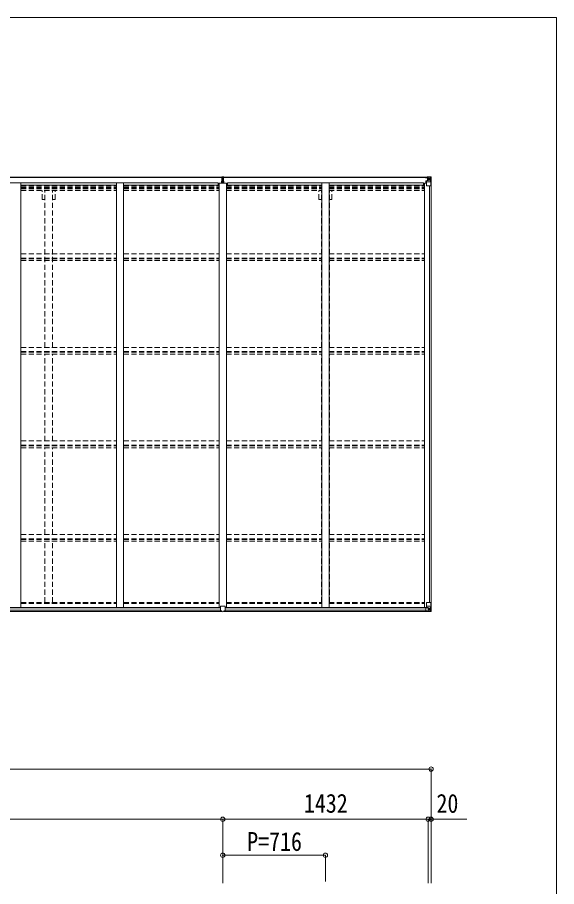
# Model space of a CAD drawing. Units: millimetres at full size, sheet at 1:30. Extents: x -8432 to 8432, y -5820 to 5820.
# Drawn here: x 4248 to 8008, y -237 to 5820 of the extents above; entities that cross this region are included whole.
import ezdxf
from ezdxf.enums import TextEntityAlignment as Align

# ---------------------------------------------------------------- set-up
doc = ezdxf.new("R2010")
doc.units = ezdxf.units.MM
doc.header["$LTSCALE"] = 30
doc.header["$PDMODE"] = 32
doc.header["$PDSIZE"] = 30
doc.linetypes.add('DASHED1', pattern=[1.8, 1.2, -0.6])
for name, color, linetype, lineweight in [('0-3_ELV2', 4, 'Continuous', 9), ('0-4_TABLE1', 6, 'Continuous', 9), ('0-6_OTH_LINE', 6, 'Continuous', 9), ('F-0_240', 7, 'Continuous', 9)]:
    doc.layers.add(name, color=color, linetype=linetype, lineweight=lineweight)
doc.styles.add('ＭＳ ゴシック', font='')
doc.styles.get('ＭＳ ゴシック').set_extended_font_data('MS Gothic')

msp = doc.modelspace()

# ---------------------------------------------------------------- linework, layer by layer
at = {"layer": '0-3_ELV2'}
for p, q in [((-46.32, 4707.36), (5673.69, 4707.36)), ((-46.32, 4705.21), (5673.69, 4705.21)), ((-15.32, 4667.08), (5647.69, 4667.08)), ((4273.19, 4667.06), (4273.19, 1707.14)), ((4939.19, 4667.06), (4939.19, 1707.14)), ((4989.19, 4667.06), (4989.19, 1707.14)), ((5647.69, 4651.56), (5647.69, 4667.08)), ((5655.19, 4665.24), (5705.19, 4665.24)), ((5655.19, 1707.14), (5655.19, 4665.24)), ((5686.69, 4707.36), (7110.69, 4707.36)), ((5686.69, 4705.21), (7110.69, 4705.21)), ((5705.19, 1707.14), (5705.19, 4665.24)), ((5712.69, 4667.08), (7079.68, 4667.08)), ((5712.69, 4651.56), (5712.69, 4667.08)), ((6371.19, 1707.14), (6371.19, 4667.08)), ((6421.19, 1707.14), (6421.19, 4667.08)), ((7079.68, 4651.56), (7079.68, 4667.08)), ((7087.18, 4665.24), (7100.19, 4665.24)), ((7087.18, 4665.24), (7087.18, 1707.14)), ((4273.19, 4651.56), (4939.19, 4651.56)), ((4989.19, 4651.56), (5655.19, 4651.56)), ((5705.19, 4651.56), (6371.19, 4651.56)), ((6421.19, 4651.56), (7087.18, 4651.56)), ((7122.48, 4646.59), (7122.48, 1743.16)), ((7132.18, 4646.59), (7132.18, 1743.16)), ((-43.08, 1707.14), (5663.69, 1707.14)), ((-31.32, 1704.87), (5663.69, 1704.87)), ((5696.69, 1707.14), (7107.45, 1707.14)), ((5696.69, 1704.87), (7095.69, 1704.87)), ((-41.32, 1681.36), (5673.69, 1681.36)), ((-31.32, 1689.26), (5663.69, 1689.26)), ((5686.69, 1681.36), (7105.69, 1681.36)), ((5696.69, 1689.26), (7095.69, 1689.26))]:
    msp.add_line(p, q, dxfattribs=at)
at = {"layer": '0-3_ELV2', "linetype": 'DASHED1'}
for p, q in [((4273.19, 4643.17), (4939.19, 4643.17)), ((4273.19, 4634.97), (4939.19, 4634.97)), ((4273.19, 4631.04), (4939.19, 4631.04)), ((4273.19, 4625.96), (4939.19, 4625.96)), ((4273.19, 4612.95), (4939.19, 4612.95)), ((4420.99, 4551.36), (4420.99, 4612.95)), ((4438.69, 3520.7), (4438.69, 4612.95)), ((4493.69, 3520.7), (4493.69, 4612.95)), ((4511.39, 4551.36), (4511.39, 4612.95)), ((4989.19, 4643.17), (5655.19, 4643.17)), ((4989.19, 4634.97), (5655.19, 4634.97)), ((4989.19, 4631.04), (5655.19, 4631.04)), ((4989.19, 4625.96), (5655.19, 4625.96)), ((4989.19, 4612.95), (5655.19, 4612.95)), ((5705.19, 4643.17), (6371.19, 4643.17)), ((5705.19, 4634.97), (6371.19, 4634.97)), ((5705.19, 4631.04), (6371.19, 4631.04)), ((5705.19, 4625.96), (6371.19, 4625.96)), ((5705.19, 4612.95), (6371.19, 4612.95)), ((6350.98, 4551.36), (6350.98, 4612.95)), ((6368.68, 3520.7), (6368.68, 4612.95)), ((6421.19, 4643.17), (7087.18, 4643.17)), ((6421.19, 4634.97), (7087.18, 4634.97)), ((6421.19, 4631.04), (7087.18, 4631.04)), ((6421.19, 4625.96), (7087.18, 4625.96)), ((6421.19, 4612.95), (7087.18, 4612.95)), ((6423.68, 3520.7), (6423.68, 4612.95)), ((6441.38, 4551.36), (6441.38, 4612.95)), ((4420.99, 4551.36), (4438.69, 4551.36)), ((4493.69, 4551.36), (4511.39, 4551.36)), ((6350.98, 4551.36), (6368.68, 4551.36)), ((6423.68, 4551.36), (6441.38, 4551.36)), ((4273.19, 4172.36), (4939.19, 4172.36)), ((4273.19, 4142.63), (4939.19, 4142.63)), ((4273.19, 4138.08), (4939.19, 4138.08)), ((4273.19, 4125.07), (4939.19, 4125.07)), ((4989.19, 4172.36), (5655.19, 4172.36)), ((4989.19, 4142.63), (5655.19, 4142.63)), ((4989.19, 4138.08), (5655.19, 4138.08)), ((4989.19, 4125.07), (5655.19, 4125.07)), ((5705.19, 4172.36), (6371.19, 4172.36)), ((5705.19, 4142.63), (6371.19, 4142.63)), ((5705.19, 4138.08), (6371.19, 4138.08)), ((5705.19, 4125.07), (6371.19, 4125.07)), ((6421.19, 4172.36), (7087.15, 4172.36)), ((6421.19, 4142.63), (7087.15, 4142.63)), ((6421.19, 4138.08), (7087.15, 4138.08)), ((6421.19, 4125.07), (7087.15, 4125.07)), ((4273.19, 3520.7), (4939.19, 3520.7)), ((4989.19, 3520.7), (5655.19, 3520.7)), ((5705.19, 3520.7), (6371.19, 3520.7)), ((6421.19, 3520.7), (7087.15, 3520.7)), ((4273.19, 3490.97), (4939.19, 3490.97)), ((4273.19, 3486.42), (4939.19, 3486.42)), ((4273.19, 3473.41), (4939.19, 3473.41)), ((4438.69, 2868.92), (4438.69, 3473.41)), ((4493.69, 2868.92), (4493.69, 3473.41)), ((4989.19, 3490.97), (5655.19, 3490.97)), ((4989.19, 3486.42), (5655.19, 3486.42)), ((4989.19, 3473.41), (5655.19, 3473.41)), ((5705.19, 3490.97), (6371.19, 3490.97)), ((5705.19, 3486.42), (6371.19, 3486.42)), ((5705.19, 3473.41), (6371.19, 3473.41)), ((6368.68, 2868.92), (6368.68, 3473.41)), ((6421.19, 3490.97), (7087.15, 3490.97)), ((6421.19, 3486.42), (7087.15, 3486.42)), ((6421.19, 3473.41), (7087.15, 3473.41)), ((6423.68, 2868.92), (6423.68, 3473.41)), ((4273.19, 2869.04), (4939.19, 2869.04)), ((4989.19, 2869.04), (5655.19, 2869.04)), ((5705.19, 2869.04), (6371.19, 2869.04)), ((6421.19, 2869.04), (7087.15, 2869.04)), ((4273.19, 2839.31), (4939.19, 2839.31)), ((4273.19, 2834.76), (4939.19, 2834.76)), ((4273.19, 2821.75), (4939.19, 2821.75)), ((4438.69, 2217.26), (4438.69, 2820.55)), ((4493.69, 2217.26), (4493.69, 2820.55)), ((4989.19, 2839.31), (5655.19, 2839.31)), ((4989.19, 2834.76), (5655.19, 2834.76)), ((4989.19, 2821.75), (5655.19, 2821.75)), ((5705.19, 2839.31), (6371.19, 2839.31)), ((5705.19, 2834.76), (6371.19, 2834.76)), ((5705.19, 2821.75), (6371.19, 2821.75)), ((6368.68, 2217.26), (6368.68, 2820.55)), ((6421.19, 2839.31), (7087.15, 2839.31)), ((6421.19, 2834.76), (7087.15, 2834.76)), ((6421.19, 2821.75), (7087.15, 2821.75)), ((6423.68, 2217.26), (6423.68, 2820.55)), ((4273.19, 2217.38), (4939.19, 2217.38)), ((4273.19, 2187.65), (4939.19, 2187.65)), ((4273.19, 2183.1), (4939.19, 2183.1)), ((4989.19, 2217.38), (5655.19, 2217.38)), ((4989.19, 2187.65), (5655.19, 2187.65)), ((4989.19, 2183.1), (5655.19, 2183.1)), ((5705.19, 2217.38), (6371.19, 2217.38)), ((5705.19, 2187.65), (6371.19, 2187.65)), ((5705.19, 2183.1), (6371.19, 2183.1)), ((6421.19, 2217.38), (7087.15, 2217.38)), ((6421.19, 2187.65), (7087.15, 2187.65)), ((6421.19, 2183.1), (7087.15, 2183.1)), ((4273.19, 2170.09), (4939.19, 2170.09)), ((4438.69, 1743.31), (4438.69, 2168.89)), ((4493.69, 1743.31), (4493.69, 2168.89)), ((4989.19, 2170.09), (5655.19, 2170.09)), ((5705.19, 2170.09), (6371.19, 2170.09)), ((6368.68, 1743.31), (6368.68, 2168.89)), ((6421.19, 2170.09), (7087.15, 2170.09)), ((6423.68, 1743.31), (6423.68, 2168.89)), ((4273.19, 1743.31), (4939.19, 1743.31)), ((4273.19, 1734.96), (4939.19, 1734.96)), ((4989.19, 1743.31), (5655.19, 1743.31)), ((4989.19, 1734.96), (5655.19, 1734.96)), ((5705.19, 1743.31), (6371.19, 1743.31)), ((5705.19, 1734.96), (6371.19, 1734.96)), ((6421.19, 1743.31), (7087.18, 1743.31)), ((6421.19, 1734.96), (7087.18, 1734.96))]:
    msp.add_line(p, q, dxfattribs=at)
at = {"layer": '0-4_TABLE1'}
for p, q in [((5671.69, 4678), (5678.69, 4678.06)), ((5671.69, 4665.24), (5671.69, 4678)), ((5678.69, 4677.56), (5671.69, 4677.5)), ((5671.69, 4676.62), (5678.69, 4676.56)), ((5678.69, 4676.06), (5671.69, 4676.12)), ((5673.69, 4709.06), (5680.19, 4709.46)), ((5673.69, 4704.56), (5673.69, 4709.06)), ((5678.69, 4706.37), (5673.69, 4706.06)), ((5674.69, 4703.56), (5678.69, 4703.56)), ((5674.69, 4678.03), (5674.69, 4703.56)), ((5674.69, 4701.73), (5678.69, 4701.66)), ((5674.69, 4698.13), (5678.69, 4698.07)), ((5674.69, 4689.9), (5678.69, 4689.86)), ((5680.19, 4706.46), (5678.69, 4706.36)), ((5678.69, 4706.36), (5678.69, 4665.24)), ((5678.69, 4692.85), (5681.69, 4692.85)), ((5678.69, 4685.78), (5681.69, 4685.78)), ((5678.69, 4676.13), (5681.69, 4676.13)), ((5678.69, 4669.06), (5681.69, 4669.06)), ((5680.19, 4709.46), (5686.69, 4709.06)), ((5680.19, 4709.46), (5680.19, 4706.46)), ((5686.69, 4706.06), (5680.19, 4706.46)), ((5681.69, 4703.56), (5685.69, 4703.56)), ((5681.69, 4703.56), (5681.69, 4665.24)), ((5681.69, 4701.66), (5685.69, 4701.66)), ((5681.69, 4698.07), (5685.69, 4698.07)), ((5681.69, 4689.86), (5685.69, 4689.86)), ((5681.69, 4678.06), (5688.69, 4678)), ((5688.69, 4677.5), (5681.69, 4677.56)), ((5681.69, 4676.56), (5688.69, 4676.62)), ((5688.69, 4676.12), (5681.69, 4676.06)), ((5685.69, 4678.03), (5685.69, 4703.56)), ((5686.69, 4704.56), (5686.69, 4709.06)), ((5688.69, 4678), (5688.69, 4665.24)), ((7094.19, 4702.61), (7094.19, 4705.21)), ((7100.19, 4704.29), (7094.19, 4704.29)), ((7095.19, 4705.21), (7095.19, 4704.29)), ((7095.19, 4702.56), (7110.19, 4702.43)), ((7100.73, 4681.5), (7095.69, 4681.46)), ((7095.69, 4665.24), (7095.69, 4681.46)), ((7095.69, 4679.74), (7100.19, 4679.72)), ((7095.69, 4669.59), (7100.19, 4669.59)), ((7096.69, 4681.47), (7096.69, 4679.73)), ((7100.39, 4707.79), (7098.69, 4707.36)), ((7110.19, 4702.59), (7100.19, 4702.68)), ((7100.19, 4647.59), (7100.19, 4680.69)), ((7124.19, 4673.26), (7100.19, 4673.26)), ((7100.39, 4707.79), (7100.69, 4707.79)), ((7100.69, 4707.79), (7100.69, 4707.36)), ((7111.36, 4683.23), (7101.01, 4681.58)), ((7101.01, 4680.95), (7111.36, 4682.6)), ((7101.01, 4681.58), (7101.01, 4680.95)), ((7102.19, 4703.52), (7102.19, 4705.21)), ((7102.19, 4704.55), (7110.19, 4704.55)), ((7102.19, 4704.52), (7110.19, 4704.52)), ((7102.19, 4703.52), (7110.69, 4703.52)), ((7105.69, 4707.36), (7105.69, 4709.99)), ((7105.69, 4709.99), (7133.25, 4708.3)), ((7112.19, 4708.71), (7105.69, 4709.1)), ((7105.69, 4708.18), (7110.69, 4708.09)), ((7106.69, 4682.49), (7106.69, 4702.46)), ((7110.58, 4702.22), (7106.69, 4702.22)), ((7106.69, 4698.59), (7110.69, 4698.59)), ((7106.69, 4690.39), (7110.69, 4690.39)), ((7110.19, 4704.55), (7110.19, 4702.59)), ((7110.19, 4702.43), (7110.19, 4702.59)), ((7110.69, 4703.88), (7112.19, 4703.88)), ((7110.69, 4700.35), (7124.19, 4700.35)), ((7110.69, 4686.79), (7124.19, 4686.79)), ((7111.36, 4682.6), (7111.36, 4683.23)), ((7112.19, 4683.49), (7112.19, 4709.59)), ((7112.19, 4709.48), (7124.19, 4708.69)), ((7118.71, 4693.15), (7118.71, 4692.19)), ((7126.52, 4700.29), (7124.19, 4700.35)), ((7124.19, 4686.79), (7126.52, 4686.82)), ((7124.19, 4686.79), (7124.19, 4686.79)), ((7130.8, 4673.47), (7124.19, 4673.26)), ((7124.28, 4708.69), (7132.2, 4708.21)), ((7126.52, 4686.82), (7126.52, 4700.29)), ((7130.8, 4673.47), (7126.65, 4685.56)), ((7127.37, 4703.8), (7130.11, 4707.47)), ((7131.34, 4707.24), (7131.34, 4707.17)), ((7131.34, 4646.59), (7131.34, 4707.17)), ((7133.25, 4708.26), (7133.25, 4708.3)), ((7134.19, 4707.3), (7134.19, 4646.59)), ((7134.19, 4646.59), (7101.19, 4646.59)), ((5663.69, 1685.23), (5663.69, 1717.55)), ((5695.69, 1718.55), (5664.69, 1718.55)), ((5696.69, 1685.23), (5696.69, 1717.55)), ((7095.69, 1706), (7095.69, 1685.85)), ((7105.69, 1706.94), (7096.69, 1706.91)), ((7100.19, 1742.16), (7100.19, 1709.06)), ((7124.19, 1716.49), (7100.19, 1716.49)), ((7101.01, 1708.8), (7111.36, 1707.15)), ((7101.01, 1708.17), (7101.01, 1708.8)), ((7108.66, 1706.94), (7101.01, 1708.17)), ((7134.19, 1743.16), (7101.19, 1743.16)), ((7112.19, 1706.94), (7105.69, 1706.94)), ((7111.36, 1707.15), (7111.36, 1706.94)), ((7112.19, 1706.94), (7112.19, 1680.16)), ((7112.19, 1702.96), (7124.19, 1702.96)), ((7119.67, 1696.6), (7119.67, 1697.56)), ((7130.8, 1716.27), (7124.19, 1716.49)), ((7124.19, 1702.96), (7124.19, 1702.96)), ((7124.19, 1702.96), (7126.52, 1702.93)), ((7126.52, 1702.93), (7126.52, 1689.45)), ((7130.8, 1716.27), (7126.65, 1704.19)), ((7131.34, 1743.16), (7131.34, 1682.57)), ((7134.19, 1682.45), (7134.19, 1743.16)), ((5663.69, 1685.23), (5663.69, 1685.19)), ((5673.69, 1684.46), (5664.69, 1684.51)), ((5686.69, 1684.46), (5695.69, 1684.51)), ((5696.69, 1685.23), (5696.68, 1685.19)), ((7096.69, 1685.13), (7105.69, 1685.08)), ((7105.69, 1679.76), (7105.69, 1685.7)), ((7124.19, 1689.4), (7112.19, 1689.4)), ((7112.19, 1680.27), (7124.19, 1681.05)), ((7126.52, 1689.45), (7124.19, 1689.39)), ((7124.28, 1681.06), (7132.2, 1681.53)), ((7127.37, 1685.95), (7130.11, 1682.28)), ((7131.34, 1682.5), (7131.34, 1682.57)), ((7133.25, 1681.49), (7133.25, 1681.44))]:
    msp.add_line(p, q, dxfattribs=at)
for points in [[(7100.19, 4704.29), (7100.19, 4702.67), (7094.19, 4702.72)], [(7105.69, 4708.59), (7110.69, 4708.59), (7110.69, 4683.13)], [(7117.75, 4695.07), (7116.79, 4695.07), (7116.79, 4694.11), (7117.75, 4694.11)], [(7119.67, 4696.03), (7119.67, 4696.99), (7118.71, 4696.99), (7118.71, 4696.03)], [(7118.71, 4692.19), (7119.67, 4692.19), (7119.67, 4693.15)], [(7120.63, 4694.11), (7121.59, 4694.11), (7121.59, 4695.07), (7120.63, 4695.07)], [(7119.67, 1697.56), (7118.71, 1697.56), (7118.71, 1696.6)], [(5680.19, 1679.03), (5673.69, 1679.43), (5673.69, 1684.46)], [(5680.19, 1679.03), (5686.69, 1679.43), (5686.69, 1684.46)], [(7095.69, 1685.85), (7095.7, 1685.74), (7105.69, 1685.7)], [(7133.25, 1681.44), (7124.19, 1680.89), (7105.69, 1679.76)], [(7117.75, 1695.64), (7116.79, 1695.64), (7116.79, 1694.68), (7117.75, 1694.68)], [(7118.71, 1693.72), (7118.71, 1692.76), (7119.67, 1692.76), (7119.67, 1693.72)], [(7120.63, 1694.68), (7121.59, 1694.68), (7121.59, 1695.64), (7120.63, 1695.64)]]:
    msp.add_lwpolyline(points, dxfattribs=at)
for centre in [(7119.19, 4694.59), (7119.19, 1695.16)]:
    msp.add_circle(centre, 5.3, dxfattribs=at)
for centre, radius, start, end in [((5674.69, 4704.56), 1, 180, 270), ((5685.69, 4704.56), 1, 270, 0), ((7095.05, 4710.25), 7.69, 263.56574, 271.03001), ((7101.12, 4680.65), 0.937, 96.73234, 177.67791), ((7101.12, 4680.02), 0.937, 96.73234, 177.67791), ((7110.18, 4702.09), 0.5, 359.95536, 89.47105), ((7110.19, 4705.05), 0.5, 270.00309, 0.00198), ((7110.19, 4705.02), 0.5, 269.99891, 359.99891), ((7110.17, 4701.92), 0.513, 358.95293, 88.11972), ((7111.25, 4684.16), 0.937, 276.73234, 357.67791), ((7111.25, 4683.53), 0.937, 276.73234, 357.67791), ((7117.75, 4696.03), 0.96, 270, 0), ((7117.75, 4693.15), 0.96, 0, 90), ((7120.63, 4696.03), 0.96, 180, 270), ((7120.63, 4693.15), 0.96, 90, 180), ((7130.06, 4707.3), 1.28, 357.54105, 48.82169), ((7132.03, 4720.91), 12.7, 264.89689, 270.75534), ((7133.19, 4707.3), 0.999, 0.04917, 86.5576), ((7133.19, 4707.3), 1, 359.99921, 86.49983), ((7133.19, 4707.26), 0.999, 0.04917, 86.5576), ((7101.19, 4647.59), 1, 180, 270), ((5664.69, 1717.55), 1, 90, 180), ((5695.69, 1717.55), 1, 0, 90), ((7101.12, 1709.73), 0.937, 182.32209, 263.26766), ((7101.12, 1709.1), 0.937, 182.32209, 263.26766), ((7101.19, 1742.16), 1, 90, 180), ((7111.25, 1706.21), 0.937, 50.93398, 83.26766), ((7117.75, 1696.6), 0.96, 270, 0), ((7120.63, 1696.6), 0.96, 180, 270), ((7117.75, 1693.72), 0.96, 0, 90), ((7120.63, 1693.72), 0.96, 90, 180), ((7130.06, 1682.45), 1.28, 311.17831, 2.45895), ((7132.03, 1668.84), 12.7, 89.24466, 95.10311), ((7133.19, 1682.49), 0.999, 273.4424, 359.95083), ((7133.19, 1682.45), 0.999, 273.4424, 359.95083), ((7133.19, 1682.44), 1, 273.50017, 0.00079)]:
    msp.add_arc(centre, radius, start, end, dxfattribs=at)
for centre, major_axis, ratio, start_param, end_param in [((5678.71, 4706.37), (0.18, -2.99), 0.008711, 3.1415927, 4.7113235), ((5506.82, 4695.85), (171.87, 10.52), 0.017422, 6.2821194, 6.2831848), ((7205.93, 4700.35), (-81.75, 0), 0.061163, 6.2824128, 6.2831853), ((7129.39, 4700.21), (-0.03, 5), 0.573921, 0.7672717, 1.551125), ((7127.92, 4686.84), (0, 3), 0.468246, 1.5772882, 2.0127935), ((7131.06, 4705.28), (0.02, 3), 0.466854, 0.125683, 0.7596956), ((7130.07, 4675.82), (-0.85, 2.32), 0.403757, 3.0087805, 3.9744392), ((7131.25, 4708.38), (-2, 0.12), 0.060933, 2.0712557, 3.1453404), ((6932.25, 4720.61), (-201, 12.36), 0.060933, 3.1453404, 3.145839), ((7096.69, 1706), (-1, -0.021), 0.906239, 4.6936843, 6.2644806), ((7127.92, 1702.9), (0, -3), 0.468246, 4.2703918, 4.7058971), ((7130.07, 1713.93), (-0.85, -2.32), 0.403757, 2.3087461, 3.2744049), ((5664.69, 1685.22), (1, -0.012), 0.707053, 3.2044821, 4.7211143), ((5695.69, 1685.22), (-1, -0.012), 0.707053, 3.2044821, 4.7211143), ((7096.69, 1685.84), (-1, 0.012), 0.707053, 0.1587743, 1.5795216), ((7205.93, 1689.4), (-81.75, 0), 0.061163, 0, 0.0007725), ((7129.39, 1689.53), (-0.03, -5), 0.573921, 4.7320603, 5.5159136), ((7131.06, 1684.46), (0.02, -3), 0.466854, 5.5234897, 6.1575023), ((7131.25, 1681.37), (-2, -0.12), 0.060933, 3.1378449, 4.2119296), ((6932.25, 1669.13), (-201, -12.36), 0.060933, 3.1373463, 3.1378449)]:
    msp.add_ellipse(centre, major_axis=major_axis, ratio=ratio, start_param=start_param, end_param=end_param, dxfattribs=at)
at = {"layer": '0-6_OTH_LINE'}
for p, q in [((-67.81, 582.4), (7132.18, 582.4)), ((7132.18, 582.4), (7132.18, -210.25)), ((-47.82, 232.4), (5680.19, 232.4)), ((5680.19, 232.4), (5680.19, -213.01)), ((5680.19, 232.4), (7112.19, 232.4)), ((7112.19, 232.4), (7112.19, -213.01)), ((7112.19, 232.4), (7132.18, 232.4)), ((7132.18, 232.4), (7132.18, -213.01)), ((5680.19, -17.6), (5680.19, -200.05)), ((5680.19, -17.6), (6396.19, -17.6)), ((6396.19, -17.6), (6396.19, -200.05))]:
    msp.add_line(p, q, dxfattribs=at)
at = {"layer": '0-6_OTH_LINE', "lineweight": 18}
msp.add_line((7381.02, 232.4), (7132.18, 232.4), dxfattribs=at)
at = {"layer": '0-6_OTH_LINE'}
for p in [(7132.18, 582.4), (5680.19, 232.4), (7112.19, 232.4), (7132.18, 232.4), (5680.19, -17.6), (6396.19, -17.6)]:
    msp.add_point(p, dxfattribs=at)
at = {"layer": 'F-0_240', "color": 5}
for p, q in [((-8432.06, 5820), (8007.94, 5820)), ((8007.94, 5820), (8007.94, -5820))]:
    msp.add_line(p, q, dxfattribs=at)

# ---------------------------------------------------------------- texts
at = {"layer": '0-6_OTH_LINE', "color": 7, "style": 'ＭＳ ゴシック', "width": 0.85}
for s, p in [('1432', (6246.19, 238.4)), ('20', (7170.27, 238.04)), ('P=716', (5850.69, -27.6))]:
    msp.add_text(s, height=132, dxfattribs=at).set_placement(p, align=Align.BOTTOM_LEFT)

doc.saveas('drawing.dxf')
